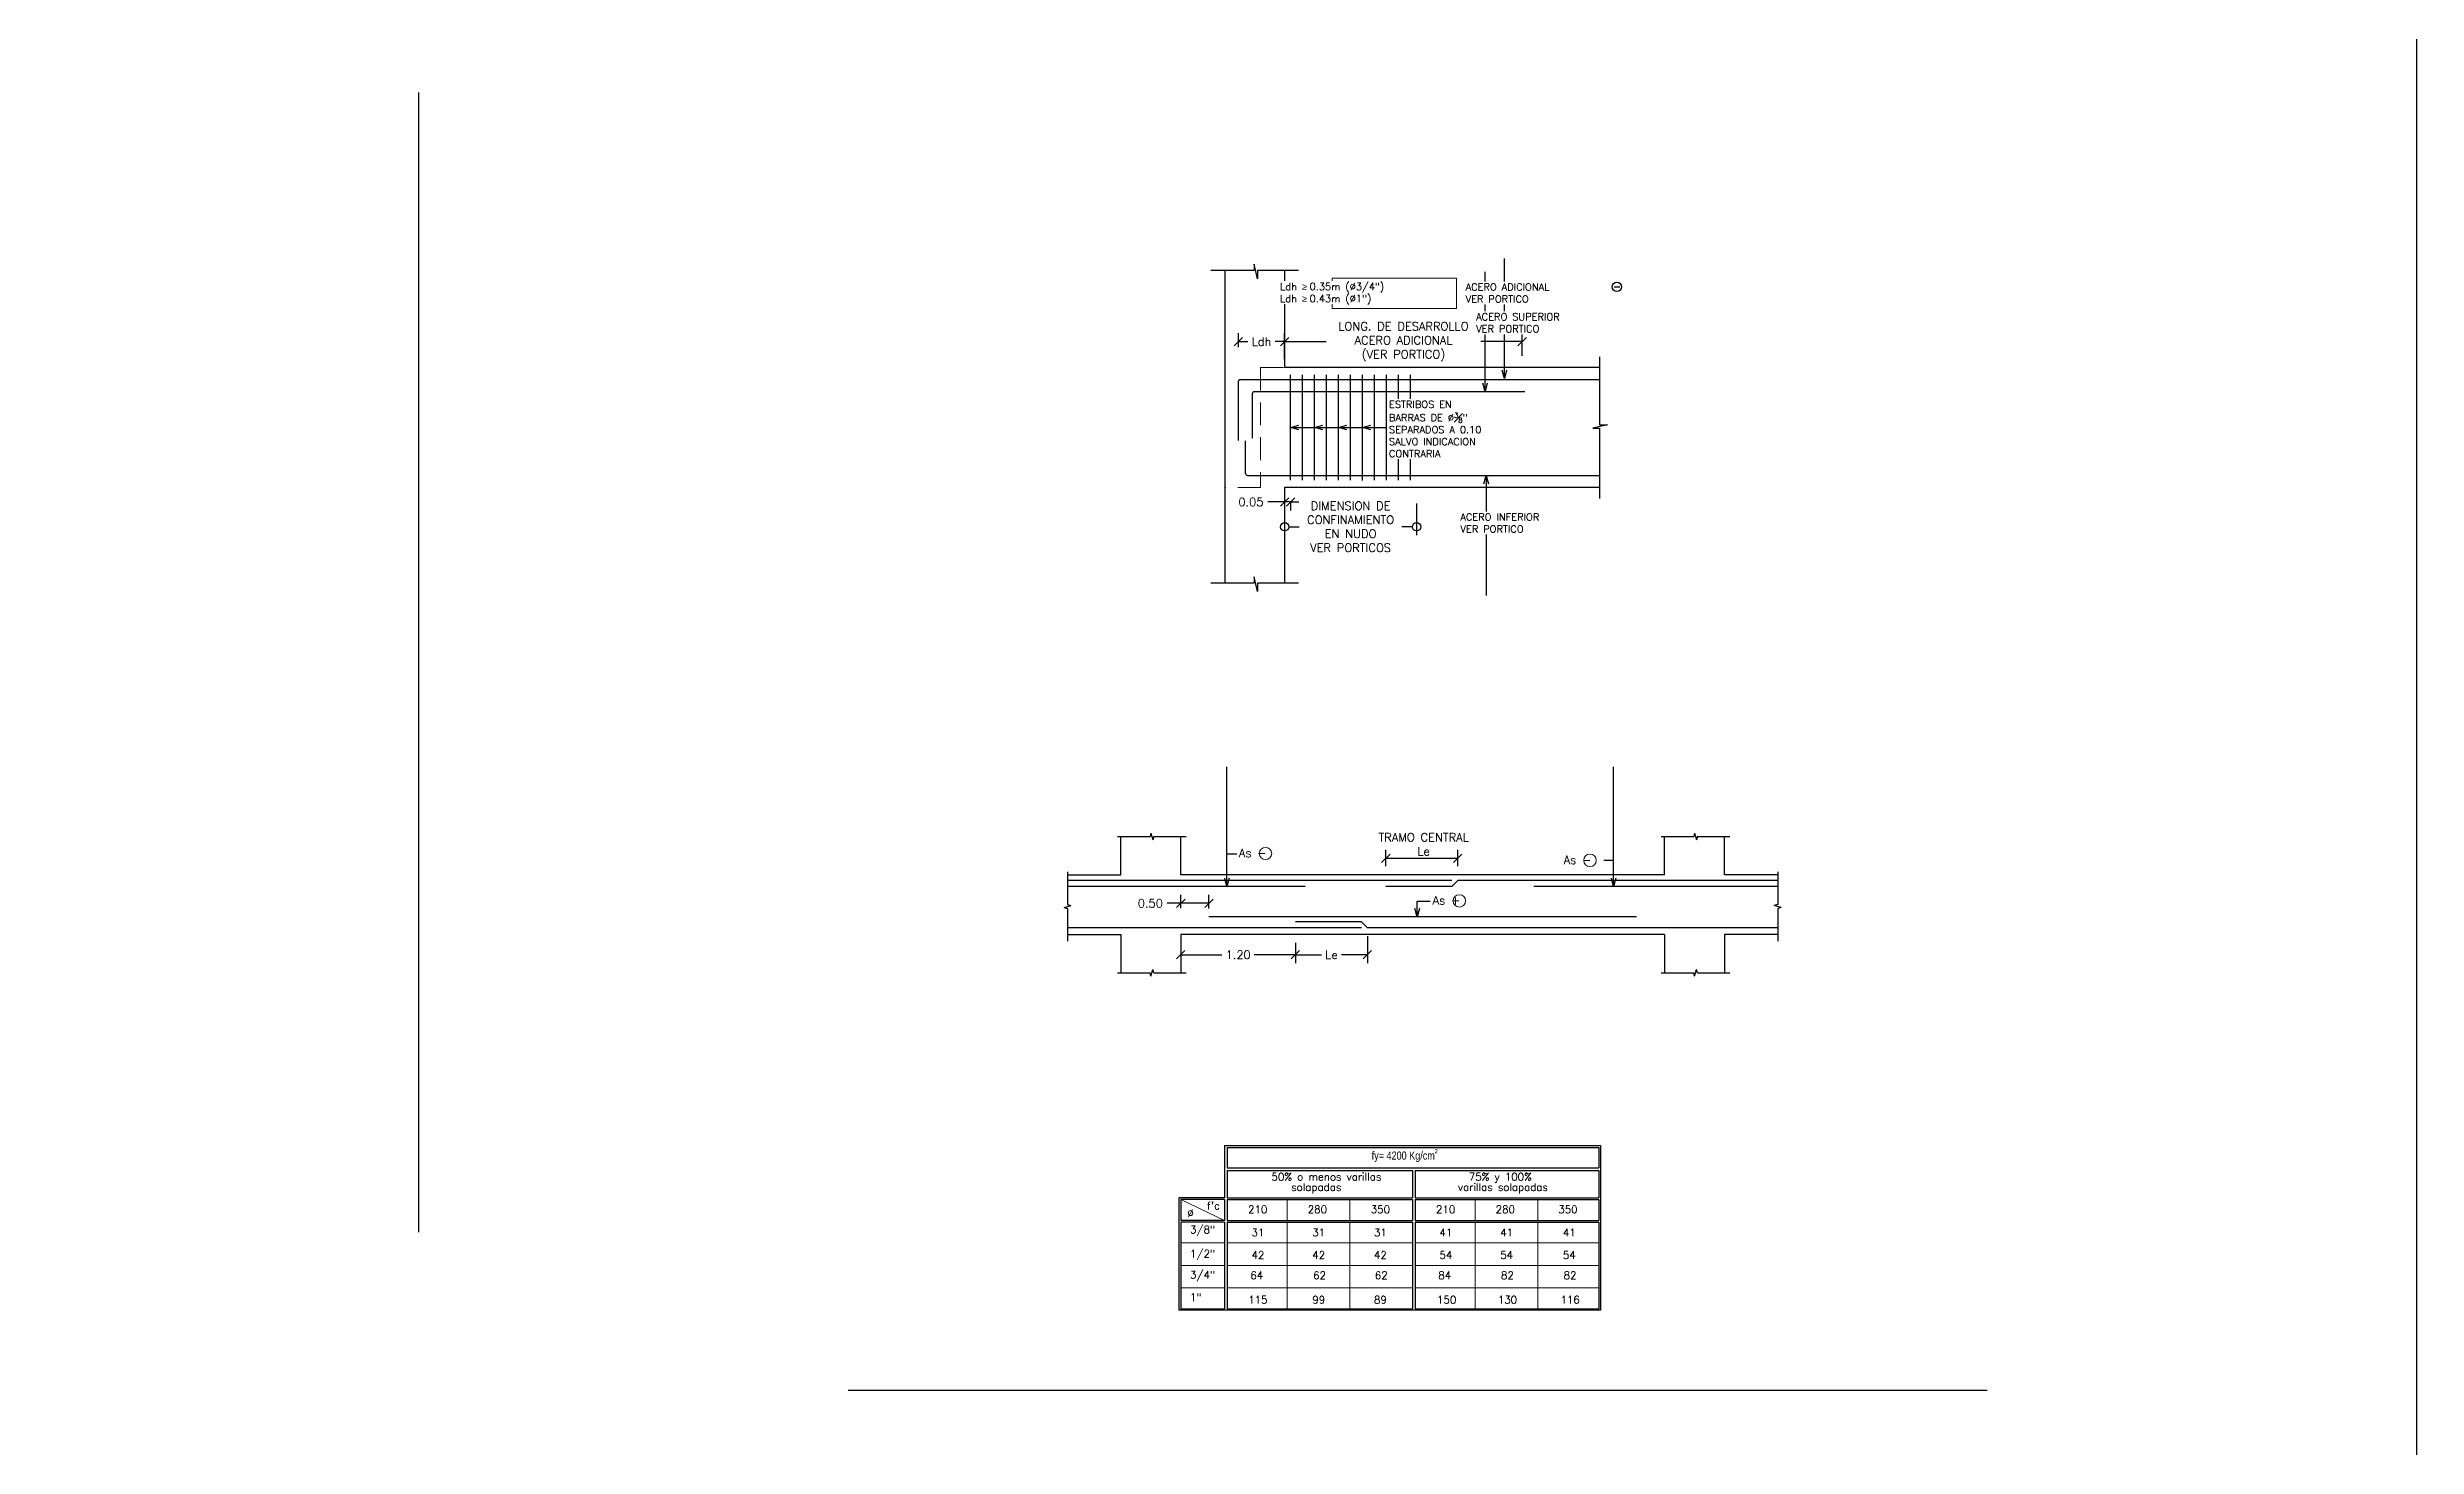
# Model space of a CAD drawing. Header units: metres. Extents: x -44 to 358, y -286 to 66.
# Drawn here: x 85.24 to 105, y 11.67 to 23.34 of the extents above; entities that cross this region are included whole.
import ezdxf

# ---------------------------------------------------------------- set-up
doc = ezdxf.new("R2010")
doc.units = ezdxf.units.M
doc.header["$LTSCALE"] = 0.3
doc.header["$PDMODE"] = 3
doc.linetypes.add('CONTINUA', pattern=[0])
doc.linetypes.add('HIDDEN', pattern=[9.525, 6.35, -3.175])
for name, color, linetype in [('ACERO', 5, 'Continuous'), ('BP', 3, 'Continuous'), ('DIMTEXTO', 4, 'Continuous'), ('SECCION', 1, 'Continuous'), ('TEXTOS', 4, 'Continuous')]:
    doc.layers.add(name, color=color, linetype=linetype)
doc.layers.add('DETALLES', color=7, linetype='Continuous', lineweight=20)
doc.layers.add('Losa', color=8, linetype='HIDDEN', lineweight=18)
doc.styles.add('SIMPLEX', font='simplex_.ttf', dxfattribs={"height": 0.2})
doc.styles.add('SMPLEX', font='simplex.shx')
doc.styles.add('TITULOS', font='arial.ttf', dxfattribs={"width": 0.9, "height": 0.16})
doc.dimstyles.new('DIM-30', dxfattribs={"dimscale": 0.35, "dimtxt": 0.2, "dimasz": 0.2, "dimexe": 0.2, "dimexo": 0.2, "dimgap": 0.1, "dimtad": 0, "dimtih": 1, "dimtoh": 1, "dimzin": 0, "dimdsep": 46, "dimtxsty": 'SMPLEX', "dimblk1": 'OBLIQUE', "dimblk2": 'OBLIQUE', "dimsah": 1, "dimcen": 0.2, "dimclrd": 4, "dimclre": 4, "dimclrt": 4, "dimadec": 0, "dimazin": 0, "dimtfac": 1, "dimtmove": 0, "dimatfit": 3, "dimldrblk": 'OPEN30', "dimfxl": 1, "dimtolj": 1, "dimtzin": 0, "dimarcsym": 0})

# ---------------------------------------------------------------- blocks, each defined once
blk = doc.blocks.new('_OBLIQUE')
at = {"color": 0, "linetype": 'ByBlock'}
blk.add_line((-0.5, -0.5), (0.5, 0.5), dxfattribs=at)
blk = doc.blocks.new('*D246')
at = {"layer": 'DEFPOINTS', "color": 0, "transparency": 16777216}
for p in [(95.558, 19.668), (95.607, 19.625), (95.607, 19.547)]:
    blk.add_point(p, dxfattribs=at)
at = {"layer": 'DIMTEXTO', "color": 4, "lineweight": -2, "transparency": 16777216}
for p, q in [((95.558, 19.598), (95.558, 19.477)), ((95.558, 19.547), (95.418, 19.547)), ((95.607, 19.547), (95.558, 19.547)), ((95.607, 19.555), (95.607, 19.477)), ((95.607, 19.547), (95.677, 19.547))]:
    blk.add_line(p, q, dxfattribs=at)
at = {"layer": 'DIMTEXTO', "color": 4, "lineweight": -2, "transparency": 16777216, "xscale": 0.06999999999999999, "yscale": 0.06999999999999999, "zscale": 0.06999999999999999}
blk.add_blockref('_OBLIQUE', (95.558, 19.547), dxfattribs=at)
at = {"layer": 'DIMTEXTO', "color": 4, "lineweight": -2, "transparency": 16777216, "xscale": 0.06999999999999999, "yscale": 0.06999999999999999, "zscale": 0.06999999999999999, "rotation": 180}
blk.add_blockref('_OBLIQUE', (95.607, 19.547), dxfattribs=at)
at = {"layer": 'DIMTEXTO', "color": 4, "transparency": 16777216, "insert": (95.276, 19.547), "char_height": 0.07, "attachment_point": 5, "style": 'SMPLEX'}
blk.add_mtext('\\A1;0.05', dxfattribs=at)
blk = doc.blocks.new('_Open30')
at = {"color": 0, "lineweight": -2}
for p, q in [((-1, 0.27), (0, 0)), ((0, 0), (-1, -0.27)), ((0, 0), (-1, 0))]:
    blk.add_line(p, q, dxfattribs=at)
blk = doc.blocks.new('*D247')
at = {"layer": 'DEFPOINTS', "color": 0, "transparency": 16777216}
for p in [(95.172, 20.768), (95.558, 20.884), (95.558, 20.782)]:
    blk.add_point(p, dxfattribs=at)
at = {"layer": 'DIMTEXTO', "color": 4, "lineweight": -2, "transparency": 16777216}
for p, q in [((95.172, 20.838), (95.172, 20.954)), ((95.558, 20.852), (95.558, 20.954)), ((95.172, 20.884), (95.251, 20.884)), ((95.558, 20.884), (95.478, 20.884))]:
    blk.add_line(p, q, dxfattribs=at)
at = {"layer": 'DIMTEXTO', "color": 4, "lineweight": -2, "transparency": 16777216, "xscale": 0.06999999999999999, "yscale": 0.06999999999999999, "zscale": 0.06999999999999999, "rotation": 180}
blk.add_blockref('_OBLIQUE', (95.172, 20.884), dxfattribs=at)
at = {"layer": 'DIMTEXTO', "color": 4, "lineweight": -2, "transparency": 16777216, "xscale": 0.06999999999999999, "yscale": 0.06999999999999999, "zscale": 0.06999999999999999}
blk.add_blockref('_OBLIQUE', (95.558, 20.884), dxfattribs=at)
at = {"layer": 'DIMTEXTO', "color": 4, "transparency": 16777216, "insert": (95.365, 20.884), "char_height": 0.07, "attachment_point": 5, "style": 'SMPLEX'}
blk.add_mtext('\\A1;Ldh', dxfattribs=at)
blk = doc.blocks.new('_DotBlank')
at = {"color": 0, "linetype": 'ByBlock', "lineweight": -2}
blk.add_line((-0.5, 0), (-1, 0), dxfattribs=at)
blk.add_circle((0, 0), 0.5, dxfattribs=at)
blk = doc.blocks.new('*D248')
at = {"layer": 'DEFPOINTS', "color": 0, "transparency": 16777216}
for p in [(96.658, 19.603), (95.558, 19.476), (96.658, 19.34)]:
    blk.add_point(p, dxfattribs=at)
at = {"layer": 'DIMTEXTO', "color": 4, "lineweight": -2, "transparency": 16777216}
for p, q in [((95.558, 19.406), (95.558, 19.27)), ((96.658, 19.533), (96.658, 19.27)), ((95.628, 19.34), (95.679, 19.34)), ((96.588, 19.34), (96.536, 19.34))]:
    blk.add_line(p, q, dxfattribs=at)
at = {"layer": 'DIMTEXTO', "color": 4, "lineweight": -2, "transparency": 16777216, "xscale": 0.06999999999999999, "yscale": 0.06999999999999999, "zscale": 0.06999999999999999, "rotation": 180}
blk.add_blockref('_DotBlank', (95.558, 19.34), dxfattribs=at)
at = {"layer": 'DIMTEXTO', "color": 4, "lineweight": -2, "transparency": 16777216, "xscale": 0.06999999999999999, "yscale": 0.06999999999999999, "zscale": 0.06999999999999999}
blk.add_blockref('_DotBlank', (96.658, 19.34), dxfattribs=at)
at = {"layer": 'DIMTEXTO', "color": 4, "transparency": 16777216, "insert": (96.108, 19.34), "char_height": 0.07, "attachment_point": 5, "style": 'SMPLEX'}
blk.add_mtext('\\A1;{\\Fromans|c0;DIMENSION DE \\PCONFINAMIENTO\\PEN NUDO \\PVER PORTICOS}', dxfattribs=at)
blk = doc.blocks.new('A$C003645A7')
at = {"layer": 'DIMTEXTO'}
blk.add_line((0.015, 0.039), (0.063, 0.039), dxfattribs=at)
blk.add_circle((0.039, 0.039), 0.0386, dxfattribs=at)
blk = doc.blocks.new('*D249')
at = {"layer": 'DEFPOINTS', "color": 0, "transparency": 16777216}
for p in [(97.539, 20.884), (95.558, 20.668), (97.539, 20.696)]:
    blk.add_point(p, dxfattribs=at)
at = {"layer": 'DIMTEXTO', "color": 4, "lineweight": -2, "transparency": 16777216}
for p, q in [((95.558, 20.738), (95.558, 20.954)), ((97.539, 20.766), (97.539, 20.954)), ((95.558, 20.884), (95.904, 20.884)), ((97.539, 20.884), (97.194, 20.884))]:
    blk.add_line(p, q, dxfattribs=at)
at = {"layer": 'DIMTEXTO', "color": 4, "lineweight": -2, "transparency": 16777216, "xscale": 0.06999999999999999, "yscale": 0.06999999999999999, "zscale": 0.06999999999999999, "rotation": 180}
blk.add_blockref('_OBLIQUE', (95.558, 20.884), dxfattribs=at)
at = {"layer": 'DIMTEXTO', "color": 4, "lineweight": -2, "transparency": 16777216, "xscale": 0.06999999999999999, "yscale": 0.06999999999999999, "zscale": 0.06999999999999999}
blk.add_blockref('_OBLIQUE', (97.539, 20.884), dxfattribs=at)
at = {"layer": 'DIMTEXTO', "color": 4, "lineweight": 0, "transparency": 16777216, "insert": (96.549, 20.884), "char_height": 0.07, "attachment_point": 5, "style": 'SMPLEX'}
blk.add_mtext('\\A1;LONG. DE DESARROLLO\\PACERO ADICIONAL \\P(VER PORTICO)', dxfattribs=at)
blk = doc.blocks.new('*D250')
at = {"layer": 'DEFPOINTS', "color": 0, "transparency": 16777216}
for p in [(95.648, 15.939), (96.248, 15.995), (96.248, 15.771)]:
    blk.add_point(p, dxfattribs=at)
at = {"layer": 'DIMTEXTO', "color": 4, "lineweight": -2, "transparency": 16777216}
for p, q in [((95.648, 15.869), (95.648, 15.701)), ((96.248, 15.925), (96.248, 15.701)), ((95.648, 15.771), (95.864, 15.771)), ((96.248, 15.771), (96.031, 15.771))]:
    blk.add_line(p, q, dxfattribs=at)
at = {"layer": 'DIMTEXTO', "color": 4, "lineweight": -2, "transparency": 16777216, "xscale": 0.06999999999999999, "yscale": 0.06999999999999999, "zscale": 0.06999999999999999, "rotation": 180}
blk.add_blockref('_OBLIQUE', (95.648, 15.771), dxfattribs=at)
at = {"layer": 'DIMTEXTO', "color": 4, "lineweight": -2, "transparency": 16777216, "xscale": 0.06999999999999999, "yscale": 0.06999999999999999, "zscale": 0.06999999999999999}
blk.add_blockref('_OBLIQUE', (96.248, 15.771), dxfattribs=at)
at = {"layer": 'DIMTEXTO', "color": 4, "transparency": 16777216, "insert": (95.948, 15.771), "char_height": 0.07, "attachment_point": 5, "style": 'SMPLEX'}
blk.add_mtext('\\A1;Le', dxfattribs=at)
blk = doc.blocks.new('*D251')
at = {"layer": 'DEFPOINTS', "color": 0, "transparency": 16777216}
for p in [(94.692, 16.2), (94.692, 16.089), (94.926, 16.087)]:
    blk.add_point(p, dxfattribs=at)
at = {"layer": 'DIMTEXTO', "color": 4, "lineweight": -2, "transparency": 16777216}
for p, q in [((94.692, 16.159), (94.692, 16.27)), ((94.926, 16.157), (94.926, 16.27)), ((94.692, 16.2), (94.579, 16.2)), ((94.926, 16.2), (94.692, 16.2))]:
    blk.add_line(p, q, dxfattribs=at)
at = {"layer": 'DIMTEXTO', "color": 4, "lineweight": -2, "transparency": 16777216, "xscale": 0.06999999999999999, "yscale": 0.06999999999999999, "zscale": 0.06999999999999999, "rotation": 180}
blk.add_blockref('_OBLIQUE', (94.692, 16.2), dxfattribs=at)
at = {"layer": 'DIMTEXTO', "color": 4, "lineweight": -2, "transparency": 16777216, "xscale": 0.06999999999999999, "yscale": 0.06999999999999999, "zscale": 0.06999999999999999}
blk.add_blockref('_OBLIQUE', (94.926, 16.2), dxfattribs=at)
at = {"layer": 'DIMTEXTO', "color": 4, "transparency": 16777216, "insert": (94.437, 16.2), "char_height": 0.07, "attachment_point": 5, "style": 'SMPLEX'}
blk.add_mtext('\\A1;0.50', dxfattribs=at)
blk = doc.blocks.new('*D252')
at = {"layer": 'DEFPOINTS', "color": 0, "transparency": 16777216}
for p in [(94.691, 15.939), (95.648, 15.939), (95.648, 15.771)]:
    blk.add_point(p, dxfattribs=at)
at = {"layer": 'DIMTEXTO', "color": 4, "lineweight": -2, "transparency": 16777216}
for p, q in [((94.691, 15.869), (94.691, 15.701)), ((95.648, 15.869), (95.648, 15.701)), ((94.691, 15.771), (95.035, 15.771)), ((95.648, 15.771), (95.305, 15.771))]:
    blk.add_line(p, q, dxfattribs=at)
at = {"layer": 'DIMTEXTO', "color": 4, "lineweight": -2, "transparency": 16777216, "xscale": 0.06999999999999999, "yscale": 0.06999999999999999, "zscale": 0.06999999999999999, "rotation": 180}
blk.add_blockref('_OBLIQUE', (94.691, 15.771), dxfattribs=at)
at = {"layer": 'DIMTEXTO', "color": 4, "lineweight": -2, "transparency": 16777216, "xscale": 0.06999999999999999, "yscale": 0.06999999999999999, "zscale": 0.06999999999999999}
blk.add_blockref('_OBLIQUE', (95.648, 15.771), dxfattribs=at)
at = {"layer": 'DIMTEXTO', "color": 4, "transparency": 16777216, "insert": (95.17, 15.771), "char_height": 0.07, "attachment_point": 5, "style": 'SMPLEX'}
blk.add_mtext('\\A1;1.20', dxfattribs=at)
blk = doc.blocks.new('*D253')
at = {"layer": 'DEFPOINTS', "color": 0, "transparency": 16777216}
for p in [(96.402, 16.439), (97.002, 16.576), (97.002, 16.439)]:
    blk.add_point(p, dxfattribs=at)
at = {"layer": 'DIMTEXTO', "color": 4, "lineweight": -2, "transparency": 16777216}
for p, q in [((96.402, 16.509), (96.402, 16.646)), ((97.002, 16.509), (97.002, 16.646)), ((96.402, 16.576), (97.002, 16.576))]:
    blk.add_line(p, q, dxfattribs=at)
at = {"layer": 'DIMTEXTO', "color": 4, "lineweight": -2, "transparency": 16777216, "xscale": 0.06999999999999999, "yscale": 0.06999999999999999, "zscale": 0.06999999999999999, "rotation": 180}
blk.add_blockref('_OBLIQUE', (96.402, 16.576), dxfattribs=at)
at = {"layer": 'DIMTEXTO', "color": 4, "lineweight": -2, "transparency": 16777216, "xscale": 0.06999999999999999, "yscale": 0.06999999999999999, "zscale": 0.06999999999999999}
blk.add_blockref('_OBLIQUE', (97.002, 16.576), dxfattribs=at)
at = {"layer": 'DIMTEXTO', "color": 4, "transparency": 16777216, "insert": (96.717, 16.692), "char_height": 0.07, "attachment_point": 5, "style": 'SMPLEX'}
blk.add_mtext('\\A1;TRAMO CENTRAL\\PLe', dxfattribs=at)

msp = doc.modelspace()

# ---------------------------------------------------------------- linework, layer by layer
at = {"color": 8, "ltscale": 8}
for p, q in [((88.3333333, 22.9617546), (88.3333333, 13.4576837)), ((91.9166667, 12.1398128), (101.4166667, 12.1398128))]:
    msp.add_line(p, q, dxfattribs=at)
at = {"color": 6, "lineweight": 25}
for p, q in [((95.0571972, 14.1807114), (95.0571972, 13.7432114)), ((95.0571972, 14.1807114), (98.1921972, 14.1807114)), ((95.0790548, 14.1643388), (95.0790548, 13.9932114)), ((95.0790548, 14.1643388), (98.179173, 14.1643388)), ((98.179173, 14.1643388), (98.179173, 13.9932114)), ((98.1921972, 14.1807114), (98.1921972, 13.7432114)), ((95.0790548, 13.9932114), (98.179173, 13.9932114)), ((95.0790548, 13.9713813), (95.0790548, 13.7432114)), ((95.0790548, 13.9713813), (96.6246972, 13.9713813)), ((96.6246972, 13.9713813), (96.6246972, 13.7432114)), ((96.6465548, 13.9713813), (96.6465548, 13.7432114)), ((96.6465548, 13.9713813), (98.179173, 13.9713813)), ((98.179173, 13.9713813), (98.179173, 13.7432114)), ((95.0571972, 13.7432114), (94.6744948, 13.7432114)), ((94.6744948, 13.7432114), (94.6744948, 12.8057114)), ((94.690888, 13.729626), (94.690888, 13.5557114)), ((95.0571972, 13.729626), (94.690888, 13.729626)), ((95.0571972, 13.729626), (95.0571972, 13.5557114)), ((95.0790548, 13.7432114), (96.6246972, 13.7432114)), ((95.0790548, 13.729626), (95.0790548, 13.5557114)), ((95.0790548, 13.729626), (96.6246972, 13.729626)), ((96.6246972, 13.729626), (96.6246972, 13.5557114)), ((96.6465548, 13.7432114), (98.179173, 13.7432114)), ((96.6465548, 13.729626), (96.6465548, 13.5557114)), ((96.6465548, 13.729626), (98.179173, 13.729626)), ((98.179173, 13.729626), (98.179173, 13.5557114)), ((98.1921972, 13.7432114), (98.1921972, 12.8057114)), ((98.1921972, 13.7432114), (98.1921972, 12.8057114)), ((95.0571972, 13.5557114), (94.690888, 13.5557114)), ((95.0571972, 13.542126), (94.690888, 13.542126)), ((94.690888, 13.542126), (94.690888, 12.8183395)), ((95.0571972, 13.542126), (95.0571972, 12.8183395)), ((95.0790548, 13.5557114), (96.6246972, 13.5557114)), ((95.0790548, 13.542126), (96.6246972, 13.542126)), ((95.0790548, 13.542126), (95.0790548, 12.8183395)), ((96.6246972, 13.542126), (96.6246972, 12.8183395)), ((96.6465548, 13.5557114), (98.179173, 13.5557114)), ((96.6465548, 13.542126), (98.179173, 13.542126)), ((96.6465548, 13.542126), (96.6465548, 12.8183395)), ((98.179173, 13.542126), (98.179173, 12.8183395)), ((98.1921972, 12.8057114), (94.6744948, 12.8057114)), ((94.690888, 12.8183395), (95.0571972, 12.8183395)), ((95.0790548, 12.8183395), (96.6246972, 12.8183395)), ((96.6465548, 12.8183395), (98.179173, 12.8183395))]:
    msp.add_line(p, q, dxfattribs=at)
at = {"color": 1, "lineweight": 20}
for p, q in [((95.0571972, 13.5557114), (94.690888, 13.729626)), ((95.5796972, 13.729626), (95.5796972, 13.5557114)), ((96.1021972, 13.729626), (96.1021972, 13.5557114)), ((97.1471972, 13.729626), (97.1471972, 13.5557114)), ((97.6696972, 13.729626), (97.6696972, 13.5557114)), ((95.5796972, 13.542126), (95.5796972, 12.8183395)), ((96.1021972, 13.542126), (96.1021972, 12.8183395)), ((97.1471972, 13.542126), (97.1471972, 12.8183395)), ((97.6696972, 13.542126), (97.6696972, 12.8183395)), ((94.690888, 13.3682114), (95.0571972, 13.3682114)), ((95.0790548, 13.3682114), (96.6246972, 13.3682114)), ((96.6465548, 13.3682114), (98.179173, 13.3682114)), ((94.690888, 13.1807114), (95.0571972, 13.1807114)), ((95.0790548, 13.1807114), (96.6246972, 13.1807114)), ((96.6465548, 13.1807114), (98.179173, 13.1807114)), ((94.690888, 12.9932114), (95.0571972, 12.9932114)), ((95.0790548, 12.9932114), (96.6246972, 12.9932114)), ((96.6465548, 12.9932114), (98.179173, 12.9932114))]:
    msp.add_line(p, q, dxfattribs=at)
at = {"layer": 'ACERO', "linetype": 'Continuous'}
for p, q in [((95.1719342, 20.0608977), (95.1719342, 20.5531725)), ((95.1869342, 20.5681725), (98.1831469, 20.5681725)), ((95.288955, 20.0788337), (95.288955, 20.4531725)), ((95.303955, 20.4681725), (97.5605513, 20.4681725)), ((95.2320239, 19.7831725), (95.2320239, 20.0562964)), ((95.2470239, 19.7681725), (98.1832771, 19.7681725))]:
    msp.add_line(p, q, dxfattribs=at)
at = {"layer": 'ACERO'}
for p, q in [((95.6070028, 19.7280819), (95.6070028, 20.6080819)), ((95.7070028, 19.7280819), (95.7070028, 20.6080819)), ((95.8070028, 19.7280819), (95.8070028, 20.6080819)), ((95.9070028, 19.7280819), (95.9070028, 20.6080819)), ((96.0070028, 19.7280819), (96.0070028, 20.6080819)), ((96.1070028, 19.7280819), (96.1070028, 20.6080819)), ((96.2070028, 19.7255843), (96.2070028, 20.6080819)), ((96.3070028, 19.7280819), (96.3070028, 20.6080819)), ((96.4070028, 19.7280819), (96.4070028, 20.6080819)), ((96.5070028, 19.7280819), (96.5070028, 20.6080819)), ((96.6070028, 19.7280819), (96.6070028, 20.6080819)), ((96.9515333, 16.3888391), (93.7467249, 16.3888391)), ((95.7292385, 16.3388391), (93.7467249, 16.3388391)), ((96.9515333, 16.3388391), (96.4015333, 16.3388391)), ((96.9515333, 16.3388391), (97.0015333, 16.3888391)), ((99.6706919, 16.3888391), (97.0015333, 16.3888391)), ((99.6706919, 16.3388391), (97.6376369, 16.3388391)), ((98.4915704, 16.0866412), (94.9257079, 16.0866412)), ((96.1976562, 16.044697), (95.6476562, 16.044697)), ((96.1976562, 16.044697), (96.2476562, 15.994697)), ((96.1976562, 15.994697), (93.7467249, 15.994697)), ((97.2554104, 15.994697), (96.2476562, 15.994697)), ((99.6706919, 15.994697), (97.2554104, 15.994697))]:
    msp.add_line(p, q, dxfattribs=at)
at = {"layer": 'ACERO', "linetype": 'Continuous'}
for centre, start, end in [((95.1869342, 20.5531725), 90, 180), ((95.303955, 20.4531725), 90, 180), ((95.2470239, 19.7831725), 180, 270)]:
    msp.add_arc(centre, 0.015, start, end, dxfattribs=at)
at = {"layer": 'BP', "ltscale": 8}
msp.add_lwpolyline([(55, 37.6335309), (105, 37.6335309), (105, 0), (55, 0)], close=True, dxfattribs=at)
msp.add_lwpolyline([(55, 37.6335309), (105, 37.6335309), (105, 0), (55, 0)], close=True, dxfattribs=at)
at = {"layer": 'BP'}
for points in [[(95.6729467, 21.4765215), (95.3321447, 21.4765215), (95.3321447, 21.4087772), (95.3032095, 21.5304828), (95.3032095, 21.4763913), (94.9418174, 21.4763913)], [(95.6729467, 21.4765215), (95.3321447, 21.4765215), (95.3321447, 21.4087772), (95.3032095, 21.5304828), (95.3032095, 21.4763913), (94.9418174, 21.4763913)], [(98.1831469, 20.7571798), (98.1831469, 20.1902229), (98.2508912, 20.1902229), (98.1291856, 20.1612876), (98.1832771, 20.1612876), (98.1832771, 19.5772284)], [(98.1831469, 20.7571798), (98.1831469, 20.1902229), (98.2508912, 20.1902229), (98.1291856, 20.1612876), (98.1832771, 20.1612876), (98.1832771, 19.5772284)], [(95.6729467, 18.869393), (95.3321447, 18.869393), (95.3321447, 18.8016487), (95.3032095, 18.9233544), (95.3032095, 18.8692629), (94.9418174, 18.8692629)], [(95.6729467, 18.869393), (95.3321447, 18.869393), (95.3321447, 18.8016487), (95.3032095, 18.9233544), (95.3032095, 18.8692629), (94.9418174, 18.8692629)]]:
    msp.add_lwpolyline(points, dxfattribs=at)
at = {"layer": 'DETALLES'}
for centre in [(95.3980455, 16.6158979), (98.1046464, 16.5583307), (97.0152324, 16.2199984)]:
    msp.add_circle(centre, 0.0518943, dxfattribs=at)
at = {"layer": 'DIMTEXTO', "color": 4, "lineweight": 0}
msp.add_lwpolyline([(96.9906462, 21.4141035), (95.9538081, 21.4141035), (95.9538081, 21.1605109), (96.9906462, 21.1605109)], close=True, dxfattribs=at)
at = {"layer": 'Losa', "ltscale": 0.1}
msp.add_line((95.3577078, 20.6680819), (95.3577078, 19.6680819), dxfattribs=at)
for points in [[(95.3577078, 20.6680819), (95.5577078, 20.6680819)], [(95.3577078, 19.6680819), (95.0577078, 19.6680819)]]:
    msp.add_lwpolyline(points, dxfattribs=at)
at = {"layer": 'SECCION', "linetype": 'CONTINUA'}
for p, q in [((95.0577078, 21.4763913), (95.0577078, 18.8692629)), ((95.5577078, 21.4765215), (95.5577078, 20.6680819)), ((98.1831469, 20.6680819), (95.5577078, 20.6680819)), ((95.5577078, 19.6680819), (95.5577078, 18.869393)), ((98.1832771, 19.6680819), (95.5577078, 19.6680819))]:
    msp.add_line(p, q, dxfattribs=at)
at = {"layer": 'SECCION', "color": 3, "lineweight": 30}
for p, q in [((94.1641098, 16.7573248), (94.4352526, 16.7573248)), ((94.4430171, 16.7863025), (94.4352526, 16.7573248)), ((94.4430171, 16.7863025), (94.4585463, 16.728347)), ((94.4663109, 16.7573248), (94.4585463, 16.728347)), ((94.4663109, 16.7573248), (94.7374536, 16.7573248)), ((98.6985677, 16.7573248), (98.9697105, 16.7573248)), ((98.9774751, 16.7863025), (98.9697105, 16.7573248)), ((98.9774751, 16.7863025), (98.9930042, 16.728347)), ((99.0007688, 16.7573248), (98.9930042, 16.728347)), ((99.0007688, 16.7573248), (99.2719116, 16.7573248)), ((93.7467249, 16.4621245), (93.7467249, 16.1887038)), ((99.6706919, 16.4621245), (99.6706919, 16.1887038)), ((93.7177471, 16.1654101), (93.7757027, 16.1809393)), ((93.7177471, 16.1654101), (93.7467249, 16.1576456)), ((93.7467249, 16.1887038), (93.7757027, 16.1809393)), ((93.7467249, 16.1576456), (93.7467249, 15.8842249)), ((99.6706919, 16.1887038), (99.6417141, 16.1809393)), ((99.6996696, 16.1654101), (99.6417141, 16.1809393)), ((99.6996696, 16.1654101), (99.6706919, 16.1576456)), ((99.6706919, 16.1576456), (99.6706919, 15.8842249)), ((94.1641098, 15.6203535), (94.4352526, 15.6203535)), ((94.4430171, 15.5913757), (94.4352526, 15.6203535)), ((94.4430171, 15.5913757), (94.4585463, 15.6493313)), ((94.4663109, 15.6203535), (94.4585463, 15.6493313)), ((94.4663109, 15.6203535), (94.7374536, 15.6203535)), ((98.6985677, 15.6203535), (98.9697105, 15.6203535)), ((98.9774751, 15.5913757), (98.9697105, 15.6203535)), ((98.9774751, 15.5913757), (98.9930042, 15.6493313)), ((99.0007688, 15.6203535), (98.9930042, 15.6493313)), ((99.0007688, 15.6203535), (99.2719116, 15.6203535))]:
    msp.add_line(p, q, dxfattribs=at)
at = {"layer": 'SECCION', "ltscale": 0.8}
for p, q in [((94.1914794, 16.4388391), (94.1914794, 16.7573248)), ((94.6914794, 16.4388391), (94.6914794, 16.7573248)), ((98.7259374, 16.4388391), (98.7259374, 16.7573248)), ((99.2259374, 16.4388391), (99.2259374, 16.7573248)), ((93.7467249, 16.4388391), (94.1914794, 16.4388391)), ((98.7259374, 16.4388391), (94.6914794, 16.4388391)), ((99.6706919, 16.4388391), (99.2259374, 16.4388391)), ((93.7467249, 15.9388391), (94.1914794, 15.9388391)), ((94.1914794, 15.9388391), (94.1914794, 15.6203535)), ((94.6914794, 15.9388391), (94.6914794, 15.6203535)), ((98.7259374, 15.9388391), (94.6914794, 15.9388391)), ((98.7259374, 15.9388391), (98.7259374, 15.6203535)), ((99.6706919, 15.9388391), (99.2259374, 15.9388391)), ((99.2259374, 15.9388391), (99.2259374, 15.6203535))]:
    msp.add_line(p, q, dxfattribs=at)

# ---------------------------------------------------------------- block references
at = {"layer": 'DIMTEXTO'}
msp.add_blockref('A$C003645A7', (98.2904371, 21.3023615), dxfattribs=at)

# ---------------------------------------------------------------- texts
at = {"layer": 'DIMTEXTO', "color": 4, "char_height": 0.07, "attachment_point": 4, "style": 'SMPLEX'}
for s, insert in [('As -', (95.1759383, 16.6201657)), ('As -', (97.8858883, 16.5625986)), ('As +', (96.792115, 16.2242663))]:
    msp.add_mtext(s, dxfattribs=dict(at, insert=insert))
at = {"layer": 'TEXTOS', "color": 4, "style": 'TITULOS', "width": 0.8}
msp.add_text('fy= 4200 Kg/cm', height=0.067567568, dxfattribs=at).set_placement((96.2839759, 14.0624192))
at = {"layer": 'TEXTOS', "color": 4}
for s, height, style, p in [('2', 0.0337838, 'TITULOS', (96.8087598, 14.1160079)), ('50% o menos varillas', 0.0625, 'SIMPLEX', (95.4480126, 13.8883479)), ('solapadas', 0.0625, 'SIMPLEX', (95.6128419, 13.8018112)), ('varillas solapadas', 0.0625, 'SIMPLEX', (97.0040681, 13.8018112)), ('75% y 100%', 0.0625, 'SIMPLEX', (97.0943638, 13.8883479)), ('%%c', 0.0625, 'SIMPLEX', (94.7459405, 13.5853306)), ("f'c", 0.0625, 'SIMPLEX', (94.9101012, 13.6473811)), ('210 ', 0.0625, 'SIMPLEX', (95.2530745, 13.6163558)), ('280', 0.0625, 'SIMPLEX', (95.7505689, 13.6163558)), ('350', 0.0625, 'SIMPLEX', (96.2759909, 13.6163558)), ('210 ', 0.0625, 'SIMPLEX', (96.8205745, 13.6163558)), ('280', 0.0625, 'SIMPLEX', (97.3180689, 13.6163558)), ('350', 0.0625, 'SIMPLEX', (97.8405689, 13.6163558)), ('3/8"', 0.0625, 'SIMPLEX', (94.7688278, 13.447526)), ('31', 0.0625, 'SIMPLEX', (95.2814612, 13.4228352)), ('31', 0.0625, 'SIMPLEX', (95.7886597, 13.4228352)), ('31', 0.0625, 'SIMPLEX', (96.3032567, 13.4228352)), ('41', 0.0625, 'SIMPLEX', (96.8489612, 13.4228352)), ('41', 0.0625, 'SIMPLEX', (97.3561597, 13.4228352)), ('41', 0.0625, 'SIMPLEX', (97.8786597, 13.4228352)), ('1/2"', 0.0625, 'SIMPLEX', (94.7688278, 13.2464682)), ('42', 0.0625, 'SIMPLEX', (95.2814612, 13.2353352)), ('42', 0.0625, 'SIMPLEX', (95.7886597, 13.2353352)), ('42', 0.0625, 'SIMPLEX', (96.3032567, 13.2353352)), ('54', 0.0625, 'SIMPLEX', (96.8489612, 13.2353352)), ('54', 0.0625, 'SIMPLEX', (97.3561597, 13.2353352)), ('54', 0.0625, 'SIMPLEX', (97.8786597, 13.2353352)), ('3/4"', 0.0625, 'SIMPLEX', (94.7688278, 13.0703811)), ('64', 0.0625, 'SIMPLEX', (95.2721095, 13.065949)), ('62', 0.0625, 'SIMPLEX', (95.7952403, 13.065949)), ('62', 0.0625, 'SIMPLEX', (96.3098372, 13.065949)), ('84', 0.0625, 'SIMPLEX', (96.8396095, 13.065949)), ('82', 0.0625, 'SIMPLEX', (97.3627403, 13.065949)), ('82', 0.0625, 'SIMPLEX', (97.8852403, 13.065949)), ('1"', 0.0625, 'SIMPLEX', (94.7688278, 12.8828811)), ('115', 0.0625, 'SIMPLEX', (95.2539643, 12.8627529)), ('99', 0.0625, 'SIMPLEX', (95.7886597, 12.8627529)), ('89', 0.0625, 'SIMPLEX', (96.3032567, 12.8627529)), ('150', 0.0625, 'SIMPLEX', (96.8292596, 12.8627529)), ('130', 0.0625, 'SIMPLEX', (97.3361597, 12.8627529)), ('116', 0.0625, 'SIMPLEX', (97.8586597, 12.8627529))]:
    msp.add_text(s, height=height, dxfattribs=dict(at, style=style)).set_placement(p)

# ---------------------------------------------------------------- dimensions: what is measured, and where the dimension line sits
at = {"layer": 'DIMTEXTO', "lineweight": 0}
dim = msp.add_linear_dim(base=(97.5394786, 20.8842382), p1=(95.5577078, 20.6680819), p2=(97.5394786, 20.6963006), text='LONG. DE DESARROLLO\\PACERO ADICIONAL \\P(VER PORTICO)', dimstyle='DIM-30', dxfattribs=at)
dim.commit()
dim.dimension.update_dxf_attribs({"geometry": '*D249', "text_midpoint": (96.5485932, 20.8842382)})
at = {"layer": 'DIMTEXTO'}
dim = msp.add_linear_dim(base=(95.5577078, 20.8842382), p1=(95.1719342, 20.7684757), p2=(95.5577078, 20.7822123), text='Ldh', dimstyle='DIM-30', dxfattribs=at)
dim.commit()
dim.dimension.update_dxf_attribs({"geometry": '*D247', "text_midpoint": (95.364821, 20.8842382)})
dim = msp.add_linear_dim(base=(95.6070028, 19.546824), p1=(95.5577078, 19.6680819), p2=(95.6070028, 19.6245387), dimstyle='DIM-30', dxfattribs=at)
dim.commit()
dim.dimension.update_dxf_attribs({"geometry": '*D246', "text_midpoint": (95.2760412, 19.546824), "dimtype": 160})
for base, p1, p2, text, override, picture, middle in [((96.657632, 19.3400627), (95.5577078, 19.475512), (96.657632, 19.6029698), '{\\Fromans|c0;DIMENSION DE \\PCONFINAMIENTO\\PEN NUDO \\PVER PORTICOS}', {"dimblk1": 'DotBlank', "dimblk2": 'DotBlank'}, '*D248', (96.1076699, 19.3400627)), ((95.6476562, 15.7707317), (94.6914794, 15.9388391), (95.6476562, 15.9388391), '1.20', {"dimtmove": 1}, '*D252', (95.1695678, 15.7707317)), ((96.2476562, 15.7707317), (95.6476562, 15.9388391), (96.2476562, 15.994697), 'Le', {"dimtmove": 1}, '*D250', (95.9476562, 15.7707317))]:
    dim = msp.add_linear_dim(base=base, p1=p1, p2=p2, text=text, dimstyle='DIM-30', override=override, dxfattribs=at)
    dim.commit()
    dim.dimension.update_dxf_attribs({"geometry": picture, "text_midpoint": middle})
dim = msp.add_linear_dim(base=(97.0015333, 16.57572), p1=(96.4015333, 16.4388391), p2=(97.0015333, 16.4388391), text='TRAMO CENTRAL\\PLe', dimstyle='DIM-30', override={"dimtmove": 2}, dxfattribs=at)
dim.commit()
dim.dimension.update_dxf_attribs({"geometry": '*D253', "text_midpoint": (96.7170046, 16.692374), "dimtype": 160})
dim = msp.add_linear_dim(base=(94.6919067, 16.1996231), p1=(94.9257079, 16.0866412), p2=(94.6919067, 16.0888998), text='0.50', dimstyle='DIM-30', dxfattribs=at)
dim.commit()
dim.dimension.update_dxf_attribs({"geometry": '*D251', "text_midpoint": (94.4373467, 16.1996231), "dimtype": 160})

# ---------------------------------------------------------------- leaders
at = {"layer": 'DETALLES'}
for points, override in [([(98.3019147, 16.3388391), (98.3019147, 16.5583671), (98.2216421, 16.5583671)], {"dimldrblk": 'Open30'}), ([(96.6638929, 16.0866412), (96.6638929, 16.2169159), (96.7727785, 16.2169159)], {"dimgap": 0.1, "dimtad": 0})]:
    msp.add_leader(points, dimstyle='DIM-30', override=override, dxfattribs=at)
at = {"layer": 'DIMTEXTO'}
for points, override in [([(97.3914456, 20.5774654, -14.1750269), (97.3914456, 21.0860712, -14.1750269), (97.4992395, 21.0860712, -14.1750269)], {"dimldrblk": 'Open30'}), ([(97.2300641, 20.4677047), (97.2300641, 21.3296145), (97.3995352, 21.3296145)], {"dimldrblk": 'Open30'}), ([(97.238833, 19.7677153, -7.0875134), (97.238833, 19.4306752, -7.0875134), (97.3466269, 19.4306752, -7.0875134)], {"dimgap": 0.1, "dimtad": 0, "dimldrblk": 'Open30'})]:
    msp.add_leader(points, dimstyle='DIM-30', override=override, dxfattribs=at)
for points in [[(95.6070028, 20.1680819), (96.7800771, 20.1680819)], [(95.8070028, 20.1680819), (96.7800771, 20.1680819)], [(96.0070028, 20.1680819), (96.7800771, 20.1680819)], [(96.2070028, 20.1680819), (96.7800771, 20.1680819)], [(96.4070028, 20.1680819), (96.7800771, 20.1680819)], [(96.6070028, 20.1680819), (96.7800771, 20.1680819)]]:
    msp.add_leader(points, dimstyle='DIM-30', dxfattribs=at)
at = {"layer": 'DIMTEXTO', "color": 4}
msp.add_leader([(95.0769136, 16.3388391), (95.0769136, 16.6127359), (95.1602317, 16.6127359)], dimstyle='DIM-30', override={"dimgap": 0.1, "dimtad": 0, "dimldrblk": 'Open30'}, dxfattribs=at)

# ---------------------------------------------------------------- next in the draw order: texts
at = {"layer": 'DIMTEXTO', "color": 4, "lineweight": 0, "char_height": 0.06, "attachment_point": 4, "style": 'SIMPLEX', "bg_fill": 3, "box_fill_scale": 1.25, "bg_fill_color": 256, "bg_fill_true_color": 13158600, "bg_fill_transparency": 0}
for s, insert in [('\\pxql;Ldh {\\fSymbol|b0|i0|c2|p18;\\H0.95833x;\\C256;³ }0.35m (%%C3/4")\\PLdh {\\fSymbol|b0|i0|c2|p18;\\H0.95833x;\\C256;³ \\Fromans|c0;\\H1.0435x;\\C4;0.43m (%%C1")}', (95.5199184, 21.2835871)), ('\\A1;\\pxql;ACERO SUPERIOR\\PVER PORTICO', (97.1552492, 21.0414509, -7.0875134)), ('\\A1;\\pxql;ESTRIBOS EN\\PBARRAS DE %%C{\\H0.7x;\\S3#8;}"\\PSEPARADOS A 0.10\\PSALVO INDICACION \\PCONTRARIA', (96.4279799, 20.1557345)), ('\\A1;\\pxql;ACERO INFERIOR\\PVER PORTICO', (97.0238258, 19.3717301))]:
    msp.add_mtext(s, dxfattribs=dict(at, insert=insert))

# ---------------------------------------------------------------- next in the draw order: texts
at = {"layer": 'DIMTEXTO', "color": 4, "lineweight": 0, "insert": (97.0670053, 21.2903378), "char_height": 0.06, "attachment_point": 4, "style": 'SIMPLEX', "bg_fill": 3, "box_fill_scale": 1.25, "bg_fill_color": 256, "bg_fill_true_color": 13158600, "bg_fill_transparency": 0}
msp.add_mtext('\\A1;\\pxql;ACERO ADICIONAL\\PVER PORTICO', dxfattribs=at)

doc.saveas('drawing.dxf')
